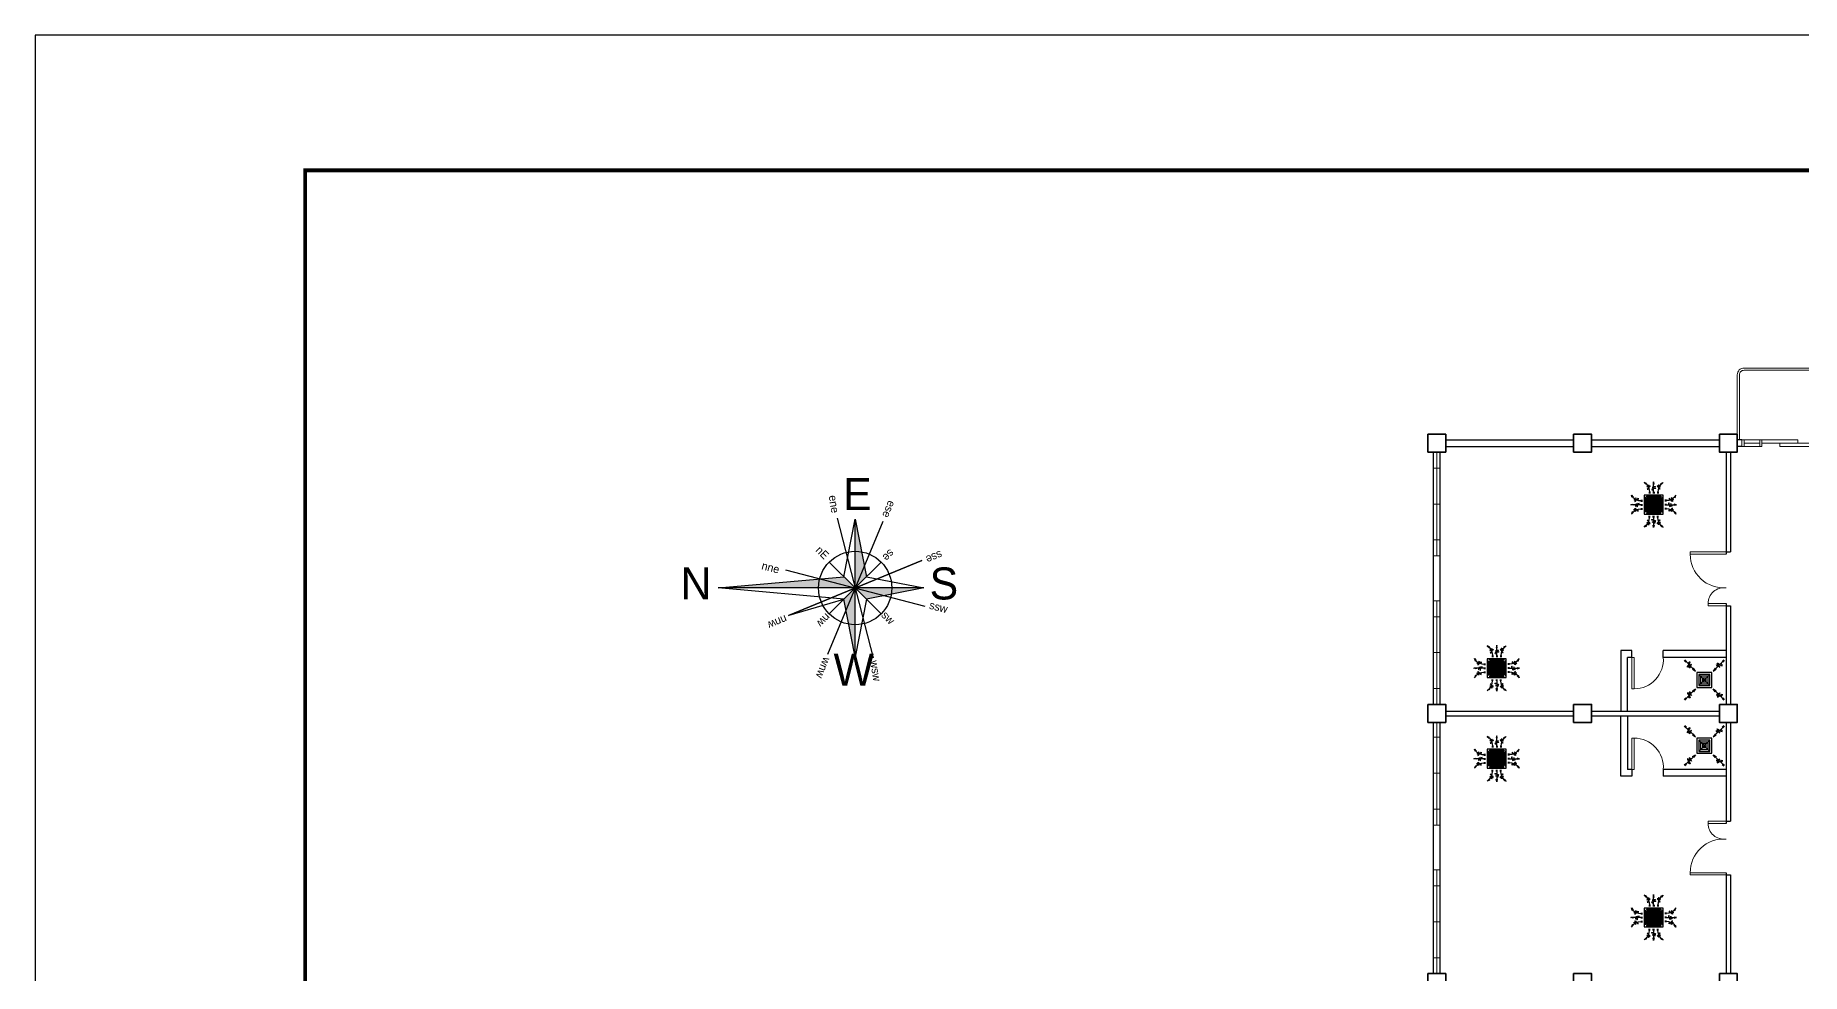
# Model space of a CAD drawing. Header units: millimetres. Extents: x 150 to 360, y 293 to 443.
# Drawn here: x 150.02 to 189.41, y 342 to 362.92 of the extents above; entities that cross this region are included whole.
import ezdxf

# ---------------------------------------------------------------- set-up
doc = ezdxf.new("R2010")
doc.units = ezdxf.units.MM
doc.header["$MEASUREMENT"] = 0
for name, color, linetype in [('.1', 1, 'Continuous'), ('AIR', 7, 'Continuous'), ('PATHS', 7, 'Continuous'), ('template', 7, 'Continuous')]:
    doc.layers.add(name, color=color, linetype=linetype)
doc.styles.get("Standard").update_dxf_attribs({"font": 'arial.ttf'})

# ---------------------------------------------------------------- blocks, each defined once
blk = doc.blocks.new('GRILL-C-IN')
at = {"layer": 'AIR', "ltscale": 3}
for p, q in [((-0.623, 0.601), (-0.674, 0.651)), ((-0.601, 0.623), (-0.651, 0.674)), ((-0.637, 0.637), (-0.3, 0.3)), ((0.637, 0.637), (0.3, 0.3)), ((0.601, 0.623), (0.651, 0.674)), ((0.623, 0.601), (0.674, 0.651)), ((-0.637, -0.637), (-0.3, -0.3)), ((0.637, -0.637), (0.3, -0.3)), ((-0.623, -0.601), (-0.674, -0.651)), ((-0.601, -0.623), (-0.651, -0.674)), ((0.601, -0.623), (0.651, -0.674)), ((0.623, -0.601), (0.674, -0.651))]:
    blk.add_line(p, q, dxfattribs=at)
at = {"layer": 'AIR'}
for p, q in [((-0.188, 0.187), (0.187, -0.188)), ((0.187, 0.187), (-0.188, -0.188))]:
    blk.add_line(p, q, dxfattribs=at)
at = {"layer": 'AIR', "ltscale": 3}
for points in [[(-0.362, 0.393), (-0.393, 0.362), (-0.3, 0.3)], [(0.393, 0.362), (0.362, 0.393), (0.3, 0.3)], [(-0.362, -0.393), (-0.393, -0.362), (-0.3, -0.3)], [(0.393, -0.362), (0.362, -0.393), (0.3, -0.3)]]:
    blk.add_lwpolyline(points, close=True, dxfattribs=at)
at = {"layer": 'AIR'}
for points in [[(-0.25, -0.25), (0.25, -0.25), (0.25, 0.25), (-0.25, 0.25)], [(-0.188, -0.188), (0.187, -0.188), (0.187, 0.187), (-0.188, 0.187)], [(-0.125, -0.125), (0.125, -0.125), (0.125, 0.125), (-0.125, 0.125)], [(-0.062, -0.062), (0.062, -0.062), (0.062, 0.062), (-0.062, 0.062)]]:
    blk.add_lwpolyline(points, close=True, dxfattribs=at)
at = {"layer": 'AIR', "ltscale": 3}
for points in [[(-0.441, 0.441), (-0.512, 0.404), (-0.432, 0.514), (-0.568, 0.43), (-0.477, 0.6), (-0.561, 0.561)], [(0.441, 0.441), (0.404, 0.512), (0.514, 0.432), (0.43, 0.568), (0.6, 0.477), (0.561, 0.561)], [(-0.441, -0.441), (-0.512, -0.404), (-0.432, -0.514), (-0.568, -0.43), (-0.477, -0.6), (-0.561, -0.561)], [(0.441, -0.441), (0.404, -0.512), (0.514, -0.432), (0.43, -0.568), (0.6, -0.477), (0.561, -0.561)]]:
    blk.add_spline(points, degree=3, dxfattribs=at)
for points in [[(-0.3, 0.3), (-0.362, 0.393), (-0.393, 0.362)], [(0.3, 0.3), (0.393, 0.362), (0.362, 0.393)], [(-0.3, -0.3), (-0.362, -0.393), (-0.393, -0.362)], [(0.3, -0.3), (0.393, -0.362), (0.362, -0.393)]]:
    blk.add_solid(points, dxfattribs=at)
blk = doc.blocks.new('FCU-13000P (CASSETTE SPLIT)')
at = {"layer": 'AIR', "ltscale": 3}
for p, q in [((0, 0.523), (0, 1)), ((-0.523, 0), (-1, 0)), ((-0.558, 0.193), (-0.487, 0.193)), ((-0.558, 0.162), (-0.487, 0.162)), ((-0.558, 0.016), (-0.487, 0.016)), ((-0.193, 0.558), (-0.193, 0.487)), ((-0.162, 0.558), (-0.162, 0.487)), ((-0.016, 0.558), (-0.016, 0.487)), ((0.016, 0.558), (0.016, 0.487)), ((0.162, 0.558), (0.162, 0.487)), ((0.193, 0.558), (0.193, 0.487)), ((0.558, 0.193), (0.487, 0.193)), ((0.558, 0.162), (0.487, 0.162)), ((0.558, 0.016), (0.487, 0.016)), ((0.523, 0), (1, 0)), ((-0.558, -0.016), (-0.487, -0.016)), ((-0.558, -0.162), (-0.487, -0.162)), ((-0.558, -0.193), (-0.487, -0.193)), ((-0.193, -0.558), (-0.193, -0.487)), ((-0.162, -0.558), (-0.162, -0.487)), ((-0.016, -0.558), (-0.016, -0.487)), ((0, -0.523), (0, -1)), ((0.016, -0.558), (0.016, -0.487)), ((0.162, -0.558), (0.162, -0.487)), ((0.193, -0.558), (0.193, -0.487)), ((0.558, -0.016), (0.487, -0.016)), ((0.558, -0.162), (0.487, -0.162)), ((0.558, -0.193), (0.487, -0.193))]:
    blk.add_line(p, q, dxfattribs=at)
at = {"layer": 'AIR'}
for p, q in [((0.295, -0.295), (-0.295, 0.295)), ((0.295, 0.295), (-0.295, -0.295))]:
    blk.add_line(p, q, dxfattribs=at)
at = {"layer": 'AIR', "ltscale": 3}
for points in [[(-0.335, 0.895), (-0.311, 0.932), (-0.416, 0.973)], [(-0.022, 0.89), (0.022, 0.89), (0, 1)], [(0.335, 0.895), (0.311, 0.932), (0.416, 0.973)], [(-0.89, 0.022), (-0.89, -0.022), (-1, 0)], [(-0.895, 0.335), (-0.932, 0.311), (-0.973, 0.416)], [(0.89, 0.022), (0.89, -0.022), (1, 0)], [(0.895, 0.335), (0.932, 0.311), (0.973, 0.416)], [(-0.895, -0.335), (-0.932, -0.311), (-0.973, -0.416)], [(0.895, -0.335), (0.932, -0.311), (0.973, -0.416)], [(-0.335, -0.895), (-0.311, -0.932), (-0.416, -0.973)], [(-0.022, -0.89), (0.022, -0.89), (0, -1)], [(0.335, -0.895), (0.311, -0.932), (0.416, -0.973)]]:
    blk.add_lwpolyline(points, close=True, dxfattribs=at)
at = {"layer": 'AIR'}
for points in [[(-0.323, 0.914, -0.171809), (-0.178, 0.558), (-0.178, 0.522)], [(0.323, 0.914, 0.171809), (0.178, 0.558), (0.178, 0.522)], [(-0.914, 0.323, 0.171809), (-0.558, 0.178), (-0.522, 0.178)], [(0.914, 0.323, -0.171809), (0.558, 0.178), (0.522, 0.178)], [(-0.914, -0.323, -0.171809), (-0.558, -0.178), (-0.522, -0.178)], [(-0.323, -0.914, 0.171809), (-0.178, -0.558), (-0.178, -0.522)], [(0.323, -0.914, -0.171809), (0.178, -0.558), (0.178, -0.522)], [(0.914, -0.323, 0.171809), (0.558, -0.178), (0.522, -0.178)]]:
    blk.add_lwpolyline(points, format="xyb", dxfattribs=at)
for points in [[(-0.41, -0.41), (0.41, -0.41), (0.41, 0.41), (-0.41, 0.41)], [(-0.373, 0.31), (-0.348, 0.31), (-0.348, -0.31), (-0.373, -0.31)], [(-0.31, 0.372), (0.31, 0.372), (0.31, 0.348), (-0.31, 0.348)], [(-0.26, -0.26), (0.26, -0.26), (0.26, 0.26), (-0.26, 0.26)], [(-0.21, -0.21), (0.21, -0.21), (0.21, 0.21), (-0.21, 0.21)], [(-0.16, -0.16), (0.16, -0.16), (0.16, 0.16), (-0.16, 0.16)], [(-0.11, -0.11), (0.11, -0.11), (0.11, 0.11), (-0.11, 0.11)], [(-0.06, -0.06), (0.06, -0.06), (0.06, 0.06), (-0.06, 0.06)], [(0.372, 0.31), (0.348, 0.31), (0.348, -0.31), (0.372, -0.31)], [(-0.31, -0.373), (0.31, -0.373), (0.31, -0.348), (-0.31, -0.348)]]:
    blk.add_lwpolyline(points, close=True, dxfattribs=at)
blk.add_lwpolyline([(-0.26, -0.31), (0.26, -0.31, 0.414214), (0.31, -0.26), (0.31, 0.26, 0.414214), (0.26, 0.31), (-0.26, 0.31, 0.414214), (-0.31, 0.26), (-0.31, -0.26, 0.414214)], format="xyb", close=True, dxfattribs=at)
at = {"layer": 'AIR', "ltscale": 3}
for points in [[(-0.268, 0.84), (-0.231, 0.852), (-0.134, 0.882), (-0.422, 0.704), (0.005, 0.903), (-0.358, 0.645), (-0.239, 0.678), (-0.199, 0.69)], [(0.268, 0.84), (0.231, 0.852), (0.134, 0.882), (0.422, 0.704), (-0.005, 0.903), (0.358, 0.645), (0.239, 0.678), (0.199, 0.69)], [(-0.84, 0.268), (-0.852, 0.231), (-0.882, 0.134), (-0.704, 0.422), (-0.903, -0.005), (-0.645, 0.358), (-0.678, 0.239), (-0.69, 0.199)], [(0.84, 0.268), (0.852, 0.231), (0.882, 0.134), (0.704, 0.422), (0.903, -0.005), (0.645, 0.358), (0.678, 0.239), (0.69, 0.199)], [(-0.84, -0.268), (-0.852, -0.231), (-0.882, -0.134), (-0.704, -0.422), (-0.903, 0.005), (-0.645, -0.358), (-0.678, -0.239), (-0.69, -0.199)], [(-0.268, -0.84), (-0.231, -0.852), (-0.134, -0.882), (-0.422, -0.704), (0.005, -0.903), (-0.358, -0.645), (-0.239, -0.678), (-0.199, -0.69)], [(0.268, -0.84), (0.231, -0.852), (0.134, -0.882), (0.422, -0.704), (-0.005, -0.903), (0.358, -0.645), (0.239, -0.678), (0.199, -0.69)], [(0.84, -0.268), (0.852, -0.231), (0.882, -0.134), (0.704, -0.422), (0.903, 0.005), (0.645, -0.358), (0.678, -0.239), (0.69, -0.199)]]:
    blk.add_open_spline(points, degree=3, knots=[0.0032834, 0.0032834, 0.0032834, 0.0032834, 0.0712567, 0.1924075, 0.3347111, 0.5062145, 0.5813292, 0.5813292, 0.5813292, 0.5813292], dxfattribs=at)
for points in [[(0, 0.8), (0.077, 0.776), (-0.058, 0.755), (0.098, 0.718), (-0.087, 0.663), (0, 0.631)], [(-0.8, 0), (-0.776, -0.077), (-0.755, 0.058), (-0.718, -0.098), (-0.663, 0.087), (-0.631, 0)], [(0.8, 0), (0.776, -0.077), (0.755, 0.058), (0.718, -0.098), (0.663, 0.087), (0.631, 0)], [(0, -0.8), (0.077, -0.776), (-0.058, -0.755), (0.098, -0.718), (-0.087, -0.663), (0, -0.631)]]:
    blk.add_spline(points, degree=3, dxfattribs=at)
for points in [[(-0.416, 0.973), (-0.335, 0.895), (-0.311, 0.932)], [(0, 1), (-0.022, 0.89), (0.022, 0.89)], [(0.416, 0.973), (0.335, 0.895), (0.311, 0.932)], [(-1, 0), (-0.89, 0.022), (-0.89, -0.022)], [(-0.973, 0.416), (-0.895, 0.335), (-0.932, 0.311)], [(1, 0), (0.89, 0.022), (0.89, -0.022)], [(0.973, 0.416), (0.895, 0.335), (0.932, 0.311)], [(-0.973, -0.416), (-0.895, -0.335), (-0.932, -0.311)], [(0.973, -0.416), (0.895, -0.335), (0.932, -0.311)], [(-0.416, -0.973), (-0.335, -0.895), (-0.311, -0.932)], [(0, -1), (-0.022, -0.89), (0.022, -0.89)], [(0.416, -0.973), (0.335, -0.895), (0.311, -0.932)]]:
    blk.add_solid(points, dxfattribs=at)
blk = doc.blocks.new('A$C4B4E3A78')
at = {"layer": 'PATHS'}
h = blk.add_hatch(color=7, dxfattribs=at)
h.paths.add_polyline_path([(0, 0.334, -0.044061), (0.059, 0.329), (0, 0.626)])
h.paths.add_polyline_path([(0, 0), (0.103, 0.103), (0.059, 0.329, 0.044061), (0, 0.334)])
h.paths.add_polyline_path([(0.334, 0, -0.044061), (0.329, -0.059), (0.626, 0)])
h.paths.add_polyline_path([(0, 0), (0.103, -0.103), (0.329, -0.059, 0.044061), (0.334, 0)])
h.paths.add_polyline_path([(0, -0.334, -0.044061), (-0.059, -0.329), (0, -0.626)])
h.paths.add_polyline_path([(0, 0), (-0.103, -0.103), (-0.059, -0.329, 0.044061), (0, -0.334)])
h.paths.add_polyline_path([(-0.334, 0, -0.063049), (-0.324, 0.083), (-1.249, 0)])
h.paths.add_polyline_path([(-0.324, 0.083, 0.063049), (-0.334, 0), (0, 0), (-0.103, 0.103)])
at = {"layer": 'PATHS', "color": 7}
for p, q in [((0.251, 0.606), (-0.251, -0.606)), ((-0.165, 0.635), (0.165, -0.635)), ((-0.103, 0.103), (0, 0.626)), ((0, -0.626), (0, 0.626)), ((0, 0.626), (0.103, 0.103)), ((-0.635, 0.165), (0.635, -0.165)), ((0.606, 0.251), (-0.606, -0.251)), ((-0.606, -0.251), (0.606, 0.251)), ((0, 0), (-0.236, 0.236)), ((0, 0), (0.236, 0.236)), ((-1.249, 0), (-0.103, 0.103)), ((0.103, 0.103), (0.626, 0)), ((0.626, 0), (-1.249, 0)), ((-0.103, -0.103), (-1.249, 0)), ((-0.6, -0.249), (-0.103, -0.103)), ((0, 0), (-0.236, -0.236)), ((0, -0.626), (-0.103, -0.103)), ((0, 0), (0.236, -0.236)), ((0.103, -0.103), (0, -0.626)), ((0.626, 0), (0.103, -0.103))]:
    blk.add_line(p, q, dxfattribs=at)
blk.add_circle((0, 0), 0.334, dxfattribs=at)
at = {"layer": 'PATHS', "color": 7, "char_height": 0.2916, "width": 0.60625, "attachment_point": 1}
for s, insert in [('{\\fAlgerian|b0|i0|c0|p82;E}', (-0.11, 1.001)), ('{\\fAlgerian|b0|i0|c0|p82;N}', (-1.591, 0.187)), ('{\\fAlgerian|b0|i0|c0|p82;S}', (0.678, 0.187)), ('{\\fAlgerian|b0|i0|c0|p82;W}', (-0.197, -0.598))]:
    blk.add_mtext(s, dxfattribs=dict(at, insert=insert))
at = {"layer": 'PATHS', "color": 7, "char_height": 0.0729, "width": 0.15156}
for s, insert, attachment_point, rotation in [('{\\fAlgerian|b0|i0|c0|p82;ene}', (-0.242, 0.839), 7, 278.5552), ('{\\fAlgerian|b0|i0|c0|p82;ese}', (0.372, 0.775), 1, 247.5), ('{\\fAlgerian|b0|i0|c0|p82;nE}', (-0.315, 0.39), 1, 315), ('{\\fAlgerian|b0|i0|c0|p82;se}', (0.367, 0.307), 1, 225), ('{\\fAlgerian|b0|i0|c0|p82;sse}', (0.804, 0.276), 1, 202.5), ('{\\fAlgerian|b0|i0|c0|p82;nne}', (-0.84, 0.242), 1, 345.4238), ('{\\fAlgerian|b0|i0|c0|p82;ssw}', (0.687, -0.117), 1, 345.4238), ('{\\fAlgerian|b0|i0|c0|p82;nnw}', (-0.611, -0.311), 1, 202.5), ('{\\fAlgerian|b0|i0|c0|p82;nw}', (-0.217, -0.276), 1, 225), ('{\\fAlgerian|b0|i0|c0|p82;sw}', (0.284, -0.202), 1, 315), ('{\\fAlgerian|b0|i0|c0|p82;wnw}', (-0.219, -0.651), 1, 247.5), ('{\\fAlgerian|b0|i0|c0|p82;wsw}', (0.136, -0.665), 7, 278.5552)]:
    blk.add_mtext(s, dxfattribs=dict(at, insert=insert, attachment_point=attachment_point, rotation=rotation))

msp = doc.modelspace()

# ---------------------------------------------------------------- linework, layer by layer
at = {"layer": '.1', "color": 0}
msp.add_line((249.294, 362.92), (150.018, 362.92), dxfattribs=at)
at = {"color": 8, "lineweight": 25}
for p, q in [((181.472, 353.904), (184.322, 353.904)), ((181.472, 353.754), (184.322, 353.754)), ((184.722, 353.904), (187.572, 353.904)), ((184.722, 353.754), (187.572, 353.754)), ((188.072, 353.904), (187.972, 353.904)), ((188.072, 353.754), (187.972, 353.754)), ((181.197, 348.004), (181.197, 353.629)), ((181.347, 348.004), (181.347, 353.629)), ((187.722, 353.629), (187.722, 351.354)), ((187.822, 353.629), (187.822, 351.404)), ((187.722, 351.404), (187.822, 351.404)), ((187.722, 350.254), (187.722, 348.004)), ((187.722, 350.204), (187.822, 350.204)), ((187.822, 350.204), (187.822, 348.004)), ((185.372, 349.204), (185.372, 347.854)), ((181.472, 347.854), (184.322, 347.854)), ((184.722, 347.854), (187.572, 347.854)), ((181.197, 342.004), (181.197, 347.604)), ((181.347, 342.004), (181.347, 347.604)), ((181.472, 347.754), (184.322, 347.754)), ((184.722, 347.754), (187.572, 347.754)), ((185.372, 346.404), (185.372, 347.754)), ((187.722, 347.604), (187.722, 345.354)), ((187.822, 347.604), (187.822, 345.404)), ((186.322, 346.554), (186.322, 346.404)), ((187.722, 345.404), (187.822, 345.404)), ((187.722, 344.254), (187.722, 342.004)), ((187.722, 344.204), (187.822, 344.204)), ((187.822, 344.204), (187.822, 342.004))]:
    msp.add_line(p, q, dxfattribs=at)
at = {"color": 8, "lineweight": 13}
for p, q in [((188.472, 353.904), (188.122, 353.904)), ((188.122, 353.829), (188.472, 353.829)), ((188.472, 353.754), (188.122, 353.754))]:
    msp.add_line(p, q, dxfattribs=at)
at = {"color": 8, "lineweight": 9}
for p, q in [((181.197, 351.317), (181.197, 353.629)), ((181.272, 353.629), (181.272, 351.317)), ((181.197, 352.473), (181.197, 353.273)), ((181.197, 353.273), (181.347, 353.273)), ((181.347, 353.273), (181.347, 351.673)), ((181.197, 352.473), (181.347, 352.473)), ((181.347, 351.673), (181.197, 351.673)), ((181.197, 350.817), (181.197, 351.317)), ((181.197, 351.317), (181.347, 351.317)), ((181.197, 350.817), (181.197, 350.317)), ((181.197, 350.317), (181.347, 350.317)), ((181.197, 348.004), (181.197, 350.317)), ((181.272, 350.317), (181.272, 348.004)), ((181.197, 349.16), (181.197, 349.96)), ((181.197, 349.96), (181.347, 349.96)), ((181.347, 349.96), (181.347, 348.36)), ((181.197, 349.16), (181.347, 349.16)), ((181.347, 348.36), (181.197, 348.36)), ((181.197, 348.004), (181.347, 348.004)), ((185.522, 347.854), (187.472, 347.854)), ((186.272, 347.854), (186.772, 347.854)), ((181.197, 345.317), (181.197, 347.604)), ((181.272, 347.604), (181.272, 345.317)), ((185.522, 347.754), (187.472, 347.754)), ((186.272, 347.754), (186.772, 347.754)), ((181.197, 346.473), (181.197, 347.273)), ((181.197, 347.273), (181.347, 347.273)), ((181.347, 347.273), (181.347, 345.673)), ((181.197, 346.473), (181.347, 346.473)), ((181.347, 345.673), (181.197, 345.673)), ((181.197, 345.317), (181.347, 345.317)), ((181.197, 344.317), (181.347, 344.317)), ((181.197, 342.004), (181.197, 344.317)), ((181.272, 344.317), (181.272, 342.004)), ((181.197, 343.16), (181.197, 343.96)), ((181.197, 343.96), (181.347, 343.96)), ((181.347, 343.96), (181.347, 342.36)), ((181.197, 343.16), (181.347, 343.16)), ((181.347, 342.36), (181.197, 342.36)), ((181.197, 342.004), (181.347, 342.004))]:
    msp.add_line(p, q, dxfattribs=at)
at = {"color": 8, "lineweight": 25, "ltscale": 0.3}
for p, q in [((185.622, 349.204), (185.372, 349.204)), ((185.622, 349.054), (185.522, 349.054)), ((185.522, 347.854), (185.522, 349.054)), ((185.622, 349.054), (185.622, 349.204)), ((187.722, 349.204), (186.322, 349.204)), ((186.322, 349.054), (186.322, 349.204)), ((187.722, 349.054), (186.322, 349.054)), ((185.522, 347.754), (185.522, 346.554)), ((185.622, 346.404), (185.372, 346.404)), ((185.622, 346.554), (185.522, 346.554)), ((185.622, 346.554), (185.622, 346.404)), ((187.722, 346.554), (186.322, 346.554)), ((187.722, 346.404), (186.322, 346.404))]:
    msp.add_line(p, q, dxfattribs=at)
at = {"color": 8, "lineweight": 9, "transparency": 33554687}
for points in [[(187.972, 353.904), (187.972, 355.354, -0.414214), (188.122, 355.504), (190.922, 355.504, -0.414214), (191.072, 355.354), (191.072, 354.029), (191.072, 354.679)], [(188.022, 353.904), (188.022, 355.354, -0.414214), (188.122, 355.454), (190.922, 355.454, -0.414214), (191.022, 355.354), (191.022, 354.699)]]:
    msp.add_lwpolyline(points, format="xyb", dxfattribs=at)
at = {"color": 8, "lineweight": 35}
for points in [[(181.072, 354.029), (181.472, 354.029), (181.472, 353.629), (181.072, 353.629)], [(184.322, 354.029), (184.722, 354.029), (184.722, 353.629), (184.322, 353.629)], [(187.572, 354.029), (187.972, 354.029), (187.972, 353.629), (187.572, 353.629)], [(181.072, 348.004), (181.472, 348.004), (181.472, 347.604), (181.072, 347.604)], [(184.322, 348.004), (184.722, 348.004), (184.722, 347.604), (184.322, 347.604)], [(187.572, 348.004), (187.972, 348.004), (187.972, 347.604), (187.572, 347.604)], [(181.072, 342.004), (181.472, 342.004), (181.472, 341.604), (181.072, 341.604)], [(184.322, 342.004), (184.722, 342.004), (184.722, 341.604), (184.322, 341.604)], [(187.572, 342.004), (187.972, 342.004), (187.972, 341.604), (187.572, 341.604)]]:
    msp.add_lwpolyline(points, close=True, dxfattribs=at)
at = {"color": 8, "lineweight": 13}
for points in [[(188.122, 353.904), (188.122, 353.754), (188.072, 353.754), (188.072, 353.904)], [(188.522, 353.904), (188.522, 353.754), (188.472, 353.754), (188.472, 353.904)], [(188.522, 353.904), (189.322, 353.904), (189.322, 353.829), (188.522, 353.829)], [(188.922, 353.829), (189.722, 353.829), (189.722, 353.754), (188.922, 353.754)]]:
    msp.add_lwpolyline(points, close=True, dxfattribs=at)
at = {"color": 8, "lineweight": 9}
for points in [[(181.197, 353.629), (181.347, 353.629), (181.347, 351.317), (181.197, 351.317)], [(181.197, 350.317), (181.347, 350.317), (181.347, 348.004), (181.197, 348.004)], [(181.197, 347.604), (181.347, 347.604), (181.347, 345.317), (181.197, 345.317)], [(181.197, 344.317), (181.347, 344.317), (181.347, 342.004), (181.197, 342.004)]]:
    msp.add_lwpolyline(points, close=True, dxfattribs=at)
at = {"color": 8, "lineweight": 13, "ltscale": 0.03}
for points in [[(187.722, 351.354), (187.722, 351.404), (186.922, 351.404), (186.922, 351.354)], [(187.722, 350.204), (187.722, 350.254), (187.322, 350.254), (187.322, 350.204)], [(185.622, 349.054), (185.672, 349.054), (185.672, 348.354), (185.622, 348.354)], [(185.622, 346.554), (185.672, 346.554), (185.672, 347.254), (185.622, 347.254)], [(187.722, 345.404), (187.722, 345.354), (187.322, 345.354), (187.322, 345.404)], [(187.722, 344.254), (187.722, 344.204), (186.922, 344.204), (186.922, 344.254)]]:
    msp.add_lwpolyline(points, close=True, dxfattribs=at)
for centre, radius, start, end in [((187.673, 351.354), 0.752, 180, 273.6952), ((187.675, 350.254), 0.353, 82.3719, 180), ((185.672, 349.006), 0.652, 270, 4.2422), ((185.672, 346.602), 0.652, 355.7578, 90), ((187.675, 345.354), 0.353, 180, 277.6281), ((187.673, 344.254), 0.752, 86.3048, 180)]:
    msp.add_arc(centre, radius, start, end, dxfattribs=at)
at = {"layer": 'template'}
msp.add_line((150.018, 362.92), (150.018, 292.524), dxfattribs=at)
at = {"layer": 'template', "linetype": 'Continuous', "const_width": 0.0853}
msp.add_lwpolyline([(156.035, 295.532), (246.286, 295.532), (246.286, 359.911), (156.035, 359.911)], close=True, dxfattribs=at)

# ---------------------------------------------------------------- block references
at = {"layer": 'AIR'}
for name, p, xscale, yscale, zscale in [('FCU-13000P (CASSETTE SPLIT)', (186.107, 352.457), 0.5113536813550488, 0.5113536813550488, 0.5113536813550488), ('FCU-13000P (CASSETTE SPLIT)', (182.607, 348.813), 0.5113536813550488, 0.5113536813550488, 0.5113536813550488), ('GRILL-C-IN', (187.238, 348.55), 0.6658363358532475, 0.6658363358532475, 0.6658363358532475), ('GRILL-C-IN', (187.237, 347.084), 0.6658363358532475, 0.6658363358532475, 0.6658363358532475), ('FCU-13000P (CASSETTE SPLIT)', (182.607, 346.795), 0.5113536813550488, 0.5113536813550488, 0.5113536813550488), ('FCU-13000P (CASSETTE SPLIT)', (186.107, 343.255), 0.5113536813550488, 0.5113536813550488, 0.5113536813550488)]:
    msp.add_blockref(name, p, dxfattribs=dict(at, xscale=xscale, yscale=yscale, zscale=zscale))
at = {"layer": 'PATHS', "linetype": 'Continuous', "xscale": 2.448166817373462, "yscale": 2.448166817373462, "zscale": 2.448166817373462}
msp.add_blockref('A$C4B4E3A78', (168.301, 350.601), dxfattribs=at)

doc.saveas('drawing.dxf')
